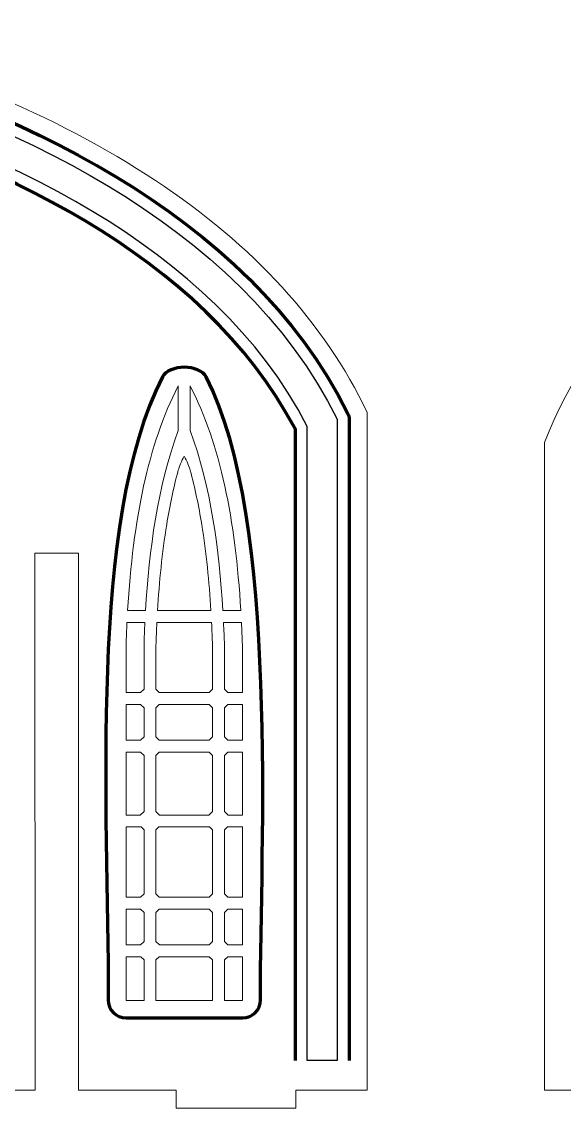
# Model space of a CAD drawing. Header units: centimetres. Extents: x -57 to 189, y -76 to 83.
# Drawn here: x -5.1 to 3.97, y 41.44 to 59.61 of the extents above; entities that cross this region are included whole.
import ezdxf

# ---------------------------------------------------------------- set-up
doc = ezdxf.new("R2010")
doc.units = ezdxf.units.CM
doc.header["$MEASUREMENT"] = 0
doc.layers.add('DEFAULT', color=7, linetype='Continuous')

msp = doc.modelspace()

# ---------------------------------------------------------------- linework, layer by layer
at = {"layer": 'DEFAULT', "color": 242, "lineweight": 9}
for points, knots in [([(-9.69357, 59.31187), (-9.69357, 59.31187), (-10.19357, 59.31187), (-10.19357, 59.31187), (-10.19357, 59.31187), (-10.19357, 59.31187), (-10.19356, 59.61187), (-10.19356, 59.61187), (-10.19356, 59.61187), (-15.34319, 58.24995), (-18.63324, 56.07226), (-20.06369, 53.07888), (-20.06369, 53.07888), (-20.06369, 53.07888), (-20.06368, 41.74009), (-20.06368, 41.74009), (-20.06368, 41.74009), (-20.06368, 41.74009), (-18.86922, 41.74009), (-18.86922, 41.74009), (-18.86922, 41.74009), (-18.86922, 41.74009), (-18.86922, 41.44009), (-18.86922, 41.44009), (-18.86922, 41.44009), (-18.86922, 41.44009), (-16.86922, 41.44009), (-16.86922, 41.44009), (-16.86922, 41.44009), (-16.86922, 41.44009), (-16.86922, 41.74008), (-16.86922, 41.74008), (-16.86922, 41.74008), (-16.86922, 41.74008), (-15.23557, 41.74008), (-15.23557, 41.74008), (-15.23557, 41.74008), (-15.23557, 41.74008), (-15.23557, 50.72443), (-15.23557, 50.72443), (-15.23557, 50.72443), (-15.23557, 50.72443), (-14.50911, 50.72443), (-14.50911, 50.72443), (-14.50911, 50.72443), (-14.50911, 50.72443), (-14.51112, 41.74009), (-14.51112, 41.74009), (-14.51112, 41.74009), (-14.51112, 41.74009), (-10.69357, 41.74009), (-10.69357, 41.74009), (-10.69357, 41.74009), (-10.69357, 41.74009), (-10.69356, 41.44009), (-10.69356, 41.44009), (-10.69356, 41.44009), (-10.69356, 41.44009), (-9.69357, 41.44009), (-9.69357, 41.44009), (-9.69357, 41.44009), (-9.69357, 41.44009), (-8.69358, 41.44009), (-8.69358, 41.44009), (-8.69358, 41.44009), (-8.69358, 41.44009), (-8.69357, 41.74009), (-8.69357, 41.74009), (-8.69357, 41.74009), (-8.69357, 41.74009), (-4.87602, 41.74009), (-4.87602, 41.74009), (-4.87602, 41.74009), (-4.87602, 41.74009), (-4.87803, 50.72443), (-4.87803, 50.72443), (-4.87803, 50.72443), (-4.87803, 50.72443), (-4.15157, 50.72443), (-4.15157, 50.72443), (-4.15157, 50.72443), (-4.15157, 50.72443), (-4.15157, 41.74008), (-4.15157, 41.74008), (-4.15157, 41.74008), (-4.15157, 41.74008), (-2.51792, 41.74008), (-2.51792, 41.74008), (-2.51792, 41.74008), (-2.51792, 41.74008), (-2.51792, 41.44009), (-2.51792, 41.44009), (-2.51792, 41.44009), (-2.51792, 41.44009), (-0.51792, 41.44009), (-0.51792, 41.44009), (-0.51792, 41.44009), (-0.51792, 41.44009), (-0.51792, 41.74009), (-0.51792, 41.74009), (-0.51792, 41.74009), (-0.51792, 41.74009), (0.67654, 41.74009), (0.67654, 41.74009), (0.67654, 41.74009), (0.67654, 41.74009), (0.67655, 53.07888), (0.67655, 53.07888), (0.67655, 53.07888), (-0.7539, 56.07226), (-4.04395, 58.24995), (-9.19358, 59.61187), (-9.19358, 59.61187), (-9.19358, 59.61187), (-9.19357, 59.31187), (-9.19357, 59.31187), (-9.19357, 59.31187), (-9.19357, 59.31187), (-9.69357, 59.31187), (-9.69357, 59.31187)], [0, 0, 0, 0, 0.03225806, 0.03225806, 0.03225806, 0.03225806, 0.06451613, 0.06451613, 0.06451613, 0.06451613, 0.09677419, 0.09677419, 0.09677419, 0.09677419, 0.12903226, 0.12903226, 0.12903226, 0.12903226, 0.16129032, 0.16129032, 0.16129032, 0.16129032, 0.19354839, 0.19354839, 0.19354839, 0.19354839, 0.22580645, 0.22580645, 0.22580645, 0.22580645, 0.25806452, 0.25806452, 0.25806452, 0.25806452, 0.29032258, 0.29032258, 0.29032258, 0.29032258, 0.32258065, 0.32258065, 0.32258065, 0.32258065, 0.35483871, 0.35483871, 0.35483871, 0.35483871, 0.38709677, 0.38709677, 0.38709677, 0.38709677, 0.41935484, 0.41935484, 0.41935484, 0.41935484, 0.4516129, 0.4516129, 0.4516129, 0.4516129, 0.48387097, 0.48387097, 0.48387097, 0.48387097, 0.51612903, 0.51612903, 0.51612903, 0.51612903, 0.5483871, 0.5483871, 0.5483871, 0.5483871, 0.58064516, 0.58064516, 0.58064516, 0.58064516, 0.61290323, 0.61290323, 0.61290323, 0.61290323, 0.64516129, 0.64516129, 0.64516129, 0.64516129, 0.67741935, 0.67741935, 0.67741935, 0.67741935, 0.70967742, 0.70967742, 0.70967742, 0.70967742, 0.74193548, 0.74193548, 0.74193548, 0.74193548, 0.77419355, 0.77419355, 0.77419355, 0.77419355, 0.80645161, 0.80645161, 0.80645161, 0.80645161, 0.83870968, 0.83870968, 0.83870968, 0.83870968, 0.87096774, 0.87096774, 0.87096774, 0.87096774, 0.90322581, 0.90322581, 0.90322581, 0.90322581, 0.93548387, 0.93548387, 0.93548387, 0.93548387, 1, 1, 1, 1]), ([(19.04718, 58.08127), (19.04718, 58.08127), (19.04718, 50.72443), (19.04718, 50.72443), (19.04718, 50.72443), (19.04718, 50.72443), (19.77143, 50.72443), (19.77143, 50.72443), (19.77143, 50.72443), (19.77143, 50.72443), (19.77143, 57.71713), (19.77143, 57.71713), (19.77143, 57.71713), (19.77884, 57.7132), (19.81473, 57.69713), (19.82212, 57.6932), (19.82212, 57.6932), (22.33298, 56.35619), (24.00048, 54.64915), (24.82461, 52.57218), (24.82461, 52.57218), (24.82461, 52.57218), (24.82461, 41.74009), (24.82461, 41.74009), (24.82461, 41.74009), (24.82461, 41.74009), (22.76472, 41.74009), (22.76472, 41.74009), (22.76472, 41.74009), (22.76472, 41.74009), (22.76472, 41.44009), (22.76472, 41.44009), (22.76472, 41.44009), (22.76472, 41.44009), (21.26472, 41.44009), (21.26472, 41.44009), (21.26472, 41.44009), (21.26472, 41.44009), (21.26472, 41.74009), (21.26472, 41.74009), (21.26472, 41.74009), (21.26472, 41.74009), (14.9832, 41.74009), (14.9832, 41.74009), (14.9832, 41.74009), (14.9832, 41.74009), (14.9832, 41.4401), (14.9832, 41.4401), (14.9832, 41.4401), (14.9832, 41.4401), (14.2332, 41.4401), (14.2332, 41.4401), (14.2332, 41.4401), (14.2332, 41.4401), (13.4832, 41.4401), (13.4832, 41.4401), (13.4832, 41.4401), (13.4832, 41.4401), (13.4832, 41.74009), (13.4832, 41.74009), (13.4832, 41.74009), (13.4832, 41.74009), (7.20168, 41.74009), (7.20168, 41.74009), (7.20168, 41.74009), (7.20168, 41.74009), (7.20168, 41.44009), (7.20168, 41.44009), (7.20168, 41.44009), (7.20168, 41.44009), (5.70168, 41.44009), (5.70168, 41.44009), (5.70168, 41.44009), (5.70168, 41.44009), (5.70168, 41.74009), (5.70168, 41.74009), (5.70168, 41.74009), (5.70168, 41.74009), (3.64179, 41.74009), (3.64179, 41.74009), (3.64179, 41.74009), (3.64179, 41.74009), (3.64179, 52.57218), (3.64179, 52.57218), (3.64179, 52.57218), (4.46592, 54.64915), (6.13342, 56.35619), (8.64428, 57.6932), (8.64428, 57.6932), (8.65167, 57.69713), (8.68756, 57.7132), (8.69497, 57.71713), (8.69497, 57.71713), (8.69497, 57.71713), (8.69497, 50.72443), (8.69497, 50.72443), (8.69497, 50.72443), (8.69497, 50.72443), (9.41922, 50.72443), (9.41922, 50.72443), (9.41922, 50.72443), (9.41922, 50.72443), (9.41922, 58.08127), (9.41922, 58.08127), (9.41922, 58.08127), (9.4296, 58.08612), (9.50049, 58.1196), (9.51085, 58.12441), (9.51085, 58.12441), (10.7425, 58.69732), (12.14999, 59.19315), (13.7332, 59.61187), (13.7332, 59.61187), (13.7332, 59.61187), (13.7332, 59.31189), (13.7332, 59.31189), (13.7332, 59.31189), (13.7332, 59.31189), (14.2332, 59.31189), (14.2332, 59.31189), (14.2332, 59.31189), (14.2332, 59.31189), (14.7332, 59.31189), (14.7332, 59.31189), (14.7332, 59.31189), (14.7332, 59.31189), (14.7332, 59.61187), (14.7332, 59.61187), (14.7332, 59.61187), (16.31641, 59.19315), (17.7239, 58.69732), (18.95555, 58.12441), (18.95555, 58.12441), (18.96591, 58.1196), (19.0368, 58.08612), (19.04718, 58.08127)], [0, 0, 0, 0, 0.02857143, 0.02857143, 0.02857143, 0.02857143, 0.05714286, 0.05714286, 0.05714286, 0.05714286, 0.08571429, 0.08571429, 0.08571429, 0.08571429, 0.11428571, 0.11428571, 0.11428571, 0.11428571, 0.14285714, 0.14285714, 0.14285714, 0.14285714, 0.17142857, 0.17142857, 0.17142857, 0.17142857, 0.2, 0.2, 0.2, 0.2, 0.22857143, 0.22857143, 0.22857143, 0.22857143, 0.25714286, 0.25714286, 0.25714286, 0.25714286, 0.28571429, 0.28571429, 0.28571429, 0.28571429, 0.31428571, 0.31428571, 0.31428571, 0.31428571, 0.34285714, 0.34285714, 0.34285714, 0.34285714, 0.37142857, 0.37142857, 0.37142857, 0.37142857, 0.4, 0.4, 0.4, 0.4, 0.42857143, 0.42857143, 0.42857143, 0.42857143, 0.45714286, 0.45714286, 0.45714286, 0.45714286, 0.48571429, 0.48571429, 0.48571429, 0.48571429, 0.51428571, 0.51428571, 0.51428571, 0.51428571, 0.54285714, 0.54285714, 0.54285714, 0.54285714, 0.57142857, 0.57142857, 0.57142857, 0.57142857, 0.6, 0.6, 0.6, 0.6, 0.62857143, 0.62857143, 0.62857143, 0.62857143, 0.65714286, 0.65714286, 0.65714286, 0.65714286, 0.68571429, 0.68571429, 0.68571429, 0.68571429, 0.71428571, 0.71428571, 0.71428571, 0.71428571, 0.74285714, 0.74285714, 0.74285714, 0.74285714, 0.77142857, 0.77142857, 0.77142857, 0.77142857, 0.8, 0.8, 0.8, 0.8, 0.82857143, 0.82857143, 0.82857143, 0.82857143, 0.85714286, 0.85714286, 0.85714286, 0.85714286, 0.88571429, 0.88571429, 0.88571429, 0.88571429, 0.91428571, 0.91428571, 0.91428571, 0.91428571, 0.94285714, 0.94285714, 0.94285714, 0.94285714, 1, 1, 1, 1]), ([(-2.48207, 53.52295), (-2.98671, 52.54026), (-3.23805, 51.28717), (-3.32858, 49.76376), (-3.32858, 49.76376), (-3.32858, 49.76376), (-3.02869, 49.76376), (-3.02869, 49.76376), (-3.02869, 49.76376), (-2.96925, 50.77873), (-2.82879, 51.83521), (-2.48207, 52.7742), (-2.48207, 52.7742), (-2.48207, 52.7742), (-2.48207, 53.52295), (-2.48207, 53.52295)], [0, 0, 0, 0, 0.2, 0.2, 0.2, 0.2, 0.4, 0.4, 0.4, 0.4, 0.6, 0.6, 0.6, 0.6, 1, 1, 1, 1]), ([(-2.28207, 52.7742), (-1.93535, 51.83521), (-1.7949, 50.77874), (-1.73546, 49.76376), (-1.73546, 49.76376), (-1.73546, 49.76376), (-1.43556, 49.76376), (-1.43556, 49.76376), (-1.43556, 49.76376), (-1.5261, 51.28717), (-1.77743, 52.54026), (-2.28207, 53.52295), (-2.28207, 53.52295), (-2.28207, 53.52295), (-2.28207, 52.7742), (-2.28207, 52.7742)], [0, 0, 0, 0, 0.2, 0.2, 0.2, 0.2, 0.4, 0.4, 0.4, 0.4, 0.6, 0.6, 0.6, 0.6, 1, 1, 1, 1]), ([(-2.67477, 51.20504), (-2.75255, 50.72848), (-2.79952, 50.24638), (-2.82823, 49.76376), (-2.82823, 49.76376), (-2.82823, 49.76376), (-2.38206, 49.76376), (-2.38206, 49.76376), (-2.38206, 49.76376), (-2.38206, 49.76376), (-1.93589, 49.76376), (-1.93589, 49.76376), (-1.93589, 49.76376), (-1.96461, 50.24638), (-2.01159, 50.72847), (-2.08937, 51.20504), (-2.08937, 51.20504), (-2.139, 51.50924), (-2.20155, 51.81355), (-2.28207, 52.11256), (-2.28207, 52.11256), (-2.29926, 52.16376), (-2.33785, 52.26734), (-2.38207, 52.34568), (-2.38207, 52.34568), (-2.42629, 52.26734), (-2.4649, 52.16376), (-2.48207, 52.11256), (-2.48207, 52.11256), (-2.56259, 51.81355), (-2.62513, 51.50924), (-2.67477, 51.20504)], [0, 0, 0, 0, 0.11111111, 0.11111111, 0.11111111, 0.11111111, 0.22222222, 0.22222222, 0.22222222, 0.22222222, 0.33333333, 0.33333333, 0.33333333, 0.33333333, 0.44444444, 0.44444444, 0.44444444, 0.44444444, 0.55555556, 0.55555556, 0.55555556, 0.55555556, 0.66666667, 0.66666667, 0.66666667, 0.66666667, 0.77777778, 0.77777778, 0.77777778, 0.77777778, 1, 1, 1, 1]), ([(-3.35476, 49.19255), (-3.35476, 49.19255), (-3.35475, 48.39142), (-3.35475, 48.39142), (-3.35475, 48.39142), (-3.35475, 48.39142), (-3.11067, 48.39142), (-3.11067, 48.39142), (-3.11067, 48.39142), (-3.11067, 48.39142), (-3.05476, 48.44733), (-3.05476, 48.44733), (-3.05476, 48.44733), (-3.05476, 48.44733), (-3.05476, 49.18758), (-3.05476, 49.18758), (-3.05476, 49.18758), (-3.05476, 49.18758), (-3.0547, 49.18924), (-3.0547, 49.18924), (-3.0547, 49.18924), (-3.05057, 49.31307), (-3.04555, 49.43802), (-3.03941, 49.56376), (-3.03941, 49.56376), (-3.03941, 49.56376), (-3.33947, 49.56376), (-3.33947, 49.56376), (-3.33947, 49.56376), (-3.34552, 49.44171), (-3.3506, 49.31797), (-3.35476, 49.19255)], [0, 0, 0, 0, 0.11111111, 0.11111111, 0.11111111, 0.11111111, 0.22222222, 0.22222222, 0.22222222, 0.22222222, 0.33333333, 0.33333333, 0.33333333, 0.33333333, 0.44444444, 0.44444444, 0.44444444, 0.44444444, 0.55555556, 0.55555556, 0.55555556, 0.55555556, 0.66666667, 0.66666667, 0.66666667, 0.66666667, 0.77777778, 0.77777778, 0.77777778, 0.77777778, 1, 1, 1, 1]), ([(-2.85476, 49.18424), (-2.85476, 49.18424), (-2.85475, 48.44733), (-2.85475, 48.44733), (-2.85475, 48.44733), (-2.85475, 48.44733), (-2.79885, 48.39142), (-2.79885, 48.39142), (-2.79885, 48.39142), (-2.79885, 48.39142), (-2.38207, 48.39142), (-2.38207, 48.39142), (-2.38207, 48.39142), (-2.38207, 48.39142), (-1.96529, 48.39142), (-1.96529, 48.39142), (-1.96529, 48.39142), (-1.96529, 48.39142), (-1.90938, 48.44732), (-1.90938, 48.44732), (-1.90938, 48.44732), (-1.90938, 48.44732), (-1.90938, 49.18425), (-1.90938, 49.18425), (-1.90938, 49.18425), (-1.91359, 49.31068), (-1.91875, 49.43722), (-1.92501, 49.56376), (-1.92501, 49.56376), (-1.92501, 49.56376), (-2.38207, 49.56376), (-2.38207, 49.56376), (-2.38207, 49.56376), (-2.38207, 49.56376), (-2.83913, 49.56376), (-2.83913, 49.56376), (-2.83913, 49.56376), (-2.84539, 49.43722), (-2.85054, 49.31068), (-2.85476, 49.18424)], [0, 0, 0, 0, 0.09090909, 0.09090909, 0.09090909, 0.09090909, 0.18181818, 0.18181818, 0.18181818, 0.18181818, 0.27272727, 0.27272727, 0.27272727, 0.27272727, 0.36363636, 0.36363636, 0.36363636, 0.36363636, 0.45454545, 0.45454545, 0.45454545, 0.45454545, 0.54545455, 0.54545455, 0.54545455, 0.54545455, 0.63636364, 0.63636364, 0.63636364, 0.63636364, 0.72727273, 0.72727273, 0.72727273, 0.72727273, 0.81818182, 0.81818182, 0.81818182, 0.81818182, 1, 1, 1, 1]), ([(-1.70938, 49.18758), (-1.70938, 49.18758), (-1.70938, 48.44733), (-1.70938, 48.44733), (-1.70938, 48.44733), (-1.70938, 48.44733), (-1.65347, 48.39142), (-1.65347, 48.39142), (-1.65347, 48.39142), (-1.65347, 48.39142), (-1.40938, 48.39142), (-1.40938, 48.39142), (-1.40938, 48.39142), (-1.40938, 48.39142), (-1.40938, 49.19255), (-1.40938, 49.19255), (-1.40938, 49.19255), (-1.41353, 49.31798), (-1.41862, 49.44172), (-1.42467, 49.56376), (-1.42467, 49.56376), (-1.42467, 49.56376), (-1.72472, 49.56376), (-1.72472, 49.56376), (-1.72472, 49.56376), (-1.71859, 49.43802), (-1.71357, 49.31307), (-1.70944, 49.18924), (-1.70944, 49.18924), (-1.70944, 49.18924), (-1.70938, 49.18758), (-1.70938, 49.18758)], [0, 0, 0, 0, 0.11111111, 0.11111111, 0.11111111, 0.11111111, 0.22222222, 0.22222222, 0.22222222, 0.22222222, 0.33333333, 0.33333333, 0.33333333, 0.33333333, 0.44444444, 0.44444444, 0.44444444, 0.44444444, 0.55555556, 0.55555556, 0.55555556, 0.55555556, 0.66666667, 0.66666667, 0.66666667, 0.66666667, 0.77777778, 0.77777778, 0.77777778, 0.77777778, 1, 1, 1, 1]), ([(-3.35476, 48.19141), (-3.35476, 48.19141), (-3.35476, 47.59423), (-3.35476, 47.59423), (-3.35476, 47.59423), (-3.35476, 47.59423), (-3.11068, 47.59423), (-3.11068, 47.59423), (-3.11068, 47.59423), (-3.11068, 47.59423), (-3.05476, 47.65015), (-3.05476, 47.65015), (-3.05476, 47.65015), (-3.05476, 47.65015), (-3.05476, 48.13551), (-3.05476, 48.13551), (-3.05476, 48.13551), (-3.05476, 48.13551), (-3.11067, 48.19142), (-3.11067, 48.19142), (-3.11067, 48.19142), (-3.11067, 48.19142), (-3.35476, 48.19141), (-3.35476, 48.19141)], [0, 0, 0, 0, 0.14285714, 0.14285714, 0.14285714, 0.14285714, 0.28571429, 0.28571429, 0.28571429, 0.28571429, 0.42857143, 0.42857143, 0.42857143, 0.42857143, 0.57142857, 0.57142857, 0.57142857, 0.57142857, 0.71428571, 0.71428571, 0.71428571, 0.71428571, 1, 1, 1, 1]), ([(-2.38207, 48.19142), (-2.38207, 48.19142), (-2.79885, 48.19142), (-2.79885, 48.19142), (-2.79885, 48.19142), (-2.79885, 48.19142), (-2.85476, 48.13551), (-2.85476, 48.13551), (-2.85476, 48.13551), (-2.85476, 48.13551), (-2.85477, 47.65015), (-2.85477, 47.65015), (-2.85477, 47.65015), (-2.85477, 47.65015), (-2.79885, 47.59422), (-2.79885, 47.59422), (-2.79885, 47.59422), (-2.79885, 47.59422), (-2.38205, 47.59423), (-2.38205, 47.59423), (-2.38205, 47.59423), (-2.38205, 47.59423), (-1.9653, 47.59423), (-1.9653, 47.59423), (-1.9653, 47.59423), (-1.9653, 47.59423), (-1.90938, 47.65015), (-1.90938, 47.65015), (-1.90938, 47.65015), (-1.90938, 47.65015), (-1.90938, 48.13551), (-1.90938, 48.13551), (-1.90938, 48.13551), (-1.90938, 48.13551), (-1.96529, 48.19142), (-1.96529, 48.19142), (-1.96529, 48.19142), (-1.96529, 48.19142), (-2.38207, 48.19142), (-2.38207, 48.19142)], [0, 0, 0, 0, 0.09090909, 0.09090909, 0.09090909, 0.09090909, 0.18181818, 0.18181818, 0.18181818, 0.18181818, 0.27272727, 0.27272727, 0.27272727, 0.27272727, 0.36363636, 0.36363636, 0.36363636, 0.36363636, 0.45454545, 0.45454545, 0.45454545, 0.45454545, 0.54545455, 0.54545455, 0.54545455, 0.54545455, 0.63636364, 0.63636364, 0.63636364, 0.63636364, 0.72727273, 0.72727273, 0.72727273, 0.72727273, 0.81818182, 0.81818182, 0.81818182, 0.81818182, 1, 1, 1, 1]), ([(-1.70938, 48.13551), (-1.70938, 48.13551), (-1.70938, 47.65015), (-1.70938, 47.65015), (-1.70938, 47.65015), (-1.70938, 47.65015), (-1.65346, 47.59423), (-1.65346, 47.59423), (-1.65346, 47.59423), (-1.65346, 47.59423), (-1.40938, 47.59423), (-1.40938, 47.59423), (-1.40938, 47.59423), (-1.40938, 47.59423), (-1.40938, 48.19142), (-1.40938, 48.19142), (-1.40938, 48.19142), (-1.40938, 48.19142), (-1.65347, 48.19141), (-1.65347, 48.19141), (-1.65347, 48.19141), (-1.65347, 48.19141), (-1.70938, 48.13551), (-1.70938, 48.13551)], [0, 0, 0, 0, 0.14285714, 0.14285714, 0.14285714, 0.14285714, 0.28571429, 0.28571429, 0.28571429, 0.28571429, 0.42857143, 0.42857143, 0.42857143, 0.42857143, 0.57142857, 0.57142857, 0.57142857, 0.57142857, 0.71428571, 0.71428571, 0.71428571, 0.71428571, 1, 1, 1, 1]), ([(-3.35476, 47.39423), (-3.35476, 47.39423), (-3.35476, 46.34424), (-3.35476, 46.34424), (-3.35476, 46.34424), (-3.35476, 46.34424), (-3.11645, 46.34424), (-3.11645, 46.34424), (-3.11645, 46.34424), (-3.11645, 46.34424), (-3.05476, 46.40592), (-3.05476, 46.40592), (-3.05476, 46.40592), (-3.05476, 46.40592), (-3.05476, 47.33833), (-3.05476, 47.33833), (-3.05476, 47.33833), (-3.05476, 47.33833), (-3.11066, 47.39423), (-3.11066, 47.39423), (-3.11066, 47.39423), (-3.11066, 47.39423), (-3.35476, 47.39423), (-3.35476, 47.39423)], [0, 0, 0, 0, 0.14285714, 0.14285714, 0.14285714, 0.14285714, 0.28571429, 0.28571429, 0.28571429, 0.28571429, 0.42857143, 0.42857143, 0.42857143, 0.42857143, 0.57142857, 0.57142857, 0.57142857, 0.57142857, 0.71428571, 0.71428571, 0.71428571, 0.71428571, 1, 1, 1, 1]), ([(-2.85477, 47.33833), (-2.85477, 47.33833), (-2.85476, 46.40592), (-2.85476, 46.40592), (-2.85476, 46.40592), (-2.85476, 46.40592), (-2.79307, 46.34423), (-2.79307, 46.34423), (-2.79307, 46.34423), (-2.79307, 46.34423), (-2.38207, 46.34423), (-2.38207, 46.34423), (-2.38207, 46.34423), (-2.38207, 46.34423), (-1.97107, 46.34423), (-1.97107, 46.34423), (-1.97107, 46.34423), (-1.97107, 46.34423), (-1.90938, 46.40592), (-1.90938, 46.40592), (-1.90938, 46.40592), (-1.90938, 46.40592), (-1.90937, 47.33833), (-1.90937, 47.33833), (-1.90937, 47.33833), (-1.90937, 47.33833), (-1.96528, 47.39423), (-1.96528, 47.39423), (-1.96528, 47.39423), (-1.96528, 47.39423), (-2.38207, 47.39423), (-2.38207, 47.39423), (-2.38207, 47.39423), (-2.38207, 47.39423), (-2.79886, 47.39423), (-2.79886, 47.39423), (-2.79886, 47.39423), (-2.79886, 47.39423), (-2.85477, 47.33833), (-2.85477, 47.33833)], [0, 0, 0, 0, 0.09090909, 0.09090909, 0.09090909, 0.09090909, 0.18181818, 0.18181818, 0.18181818, 0.18181818, 0.27272727, 0.27272727, 0.27272727, 0.27272727, 0.36363636, 0.36363636, 0.36363636, 0.36363636, 0.45454545, 0.45454545, 0.45454545, 0.45454545, 0.54545455, 0.54545455, 0.54545455, 0.54545455, 0.63636364, 0.63636364, 0.63636364, 0.63636364, 0.72727273, 0.72727273, 0.72727273, 0.72727273, 0.81818182, 0.81818182, 0.81818182, 0.81818182, 1, 1, 1, 1]), ([(-1.70938, 47.33833), (-1.70938, 47.33833), (-1.70938, 46.40592), (-1.70938, 46.40592), (-1.70938, 46.40592), (-1.70938, 46.40592), (-1.64768, 46.34423), (-1.64768, 46.34423), (-1.64768, 46.34423), (-1.64768, 46.34423), (-1.40938, 46.34423), (-1.40938, 46.34423), (-1.40938, 46.34423), (-1.40938, 46.34423), (-1.40938, 47.39423), (-1.40938, 47.39423), (-1.40938, 47.39423), (-1.40938, 47.39423), (-1.65348, 47.39423), (-1.65348, 47.39423), (-1.65348, 47.39423), (-1.65348, 47.39423), (-1.70938, 47.33833), (-1.70938, 47.33833)], [0, 0, 0, 0, 0.14285714, 0.14285714, 0.14285714, 0.14285714, 0.28571429, 0.28571429, 0.28571429, 0.28571429, 0.42857143, 0.42857143, 0.42857143, 0.42857143, 0.57142857, 0.57142857, 0.57142857, 0.57142857, 0.71428571, 0.71428571, 0.71428571, 0.71428571, 1, 1, 1, 1]), ([(-3.35475, 46.14423), (-3.35475, 46.14423), (-3.35475, 44.97189), (-3.35475, 44.97189), (-3.35475, 44.97189), (-3.35475, 44.97189), (-3.11066, 44.97189), (-3.11066, 44.97189), (-3.11066, 44.97189), (-3.11066, 44.97189), (-3.05476, 45.02781), (-3.05476, 45.02781), (-3.05476, 45.02781), (-3.05476, 45.02781), (-3.05476, 46.0941), (-3.05476, 46.0941), (-3.05476, 46.0941), (-3.05476, 46.0941), (-3.10489, 46.14423), (-3.10489, 46.14423), (-3.10489, 46.14423), (-3.10489, 46.14423), (-3.35475, 46.14423), (-3.35475, 46.14423)], [0, 0, 0, 0, 0.14285714, 0.14285714, 0.14285714, 0.14285714, 0.28571429, 0.28571429, 0.28571429, 0.28571429, 0.42857143, 0.42857143, 0.42857143, 0.42857143, 0.57142857, 0.57142857, 0.57142857, 0.57142857, 0.71428571, 0.71428571, 0.71428571, 0.71428571, 1, 1, 1, 1]), ([(-2.38207, 46.14422), (-2.38207, 46.14422), (-2.80462, 46.14423), (-2.80462, 46.14423), (-2.80462, 46.14423), (-2.80462, 46.14423), (-2.85475, 46.0941), (-2.85475, 46.0941), (-2.85475, 46.0941), (-2.85475, 46.0941), (-2.85476, 45.02779), (-2.85476, 45.02779), (-2.85476, 45.02779), (-2.85476, 45.02779), (-2.79885, 44.97189), (-2.79885, 44.97189), (-2.79885, 44.97189), (-2.79885, 44.97189), (-2.38207, 44.97189), (-2.38207, 44.97189), (-2.38207, 44.97189), (-2.38207, 44.97189), (-1.96528, 44.97189), (-1.96528, 44.97189), (-1.96528, 44.97189), (-1.96528, 44.97189), (-1.90938, 45.02779), (-1.90938, 45.02779), (-1.90938, 45.02779), (-1.90938, 45.02779), (-1.90938, 46.0941), (-1.90938, 46.0941), (-1.90938, 46.0941), (-1.90938, 46.0941), (-1.9595, 46.14423), (-1.9595, 46.14423), (-1.9595, 46.14423), (-1.9595, 46.14423), (-2.38207, 46.14422), (-2.38207, 46.14422)], [0, 0, 0, 0, 0.09090909, 0.09090909, 0.09090909, 0.09090909, 0.18181818, 0.18181818, 0.18181818, 0.18181818, 0.27272727, 0.27272727, 0.27272727, 0.27272727, 0.36363636, 0.36363636, 0.36363636, 0.36363636, 0.45454545, 0.45454545, 0.45454545, 0.45454545, 0.54545455, 0.54545455, 0.54545455, 0.54545455, 0.63636364, 0.63636364, 0.63636364, 0.63636364, 0.72727273, 0.72727273, 0.72727273, 0.72727273, 0.81818182, 0.81818182, 0.81818182, 0.81818182, 1, 1, 1, 1]), ([(-1.70938, 46.0941), (-1.70938, 46.0941), (-1.70938, 45.02781), (-1.70938, 45.02781), (-1.70938, 45.02781), (-1.70938, 45.02781), (-1.65345, 44.97189), (-1.65345, 44.97189), (-1.65345, 44.97189), (-1.65345, 44.97189), (-1.40938, 44.97189), (-1.40938, 44.97189), (-1.40938, 44.97189), (-1.40938, 44.97189), (-1.40938, 46.14423), (-1.40938, 46.14423), (-1.40938, 46.14423), (-1.40938, 46.14423), (-1.65925, 46.14424), (-1.65925, 46.14424), (-1.65925, 46.14424), (-1.65925, 46.14424), (-1.70938, 46.0941), (-1.70938, 46.0941)], [0, 0, 0, 0, 0.14285714, 0.14285714, 0.14285714, 0.14285714, 0.28571429, 0.28571429, 0.28571429, 0.28571429, 0.42857143, 0.42857143, 0.42857143, 0.42857143, 0.57142857, 0.57142857, 0.57142857, 0.57142857, 0.71428571, 0.71428571, 0.71428571, 0.71428571, 1, 1, 1, 1]), ([(-3.35476, 44.77188), (-3.35476, 44.77188), (-3.35476, 44.1747), (-3.35476, 44.1747), (-3.35476, 44.1747), (-3.35476, 44.1747), (-3.11199, 44.1747), (-3.11199, 44.1747), (-3.11199, 44.1747), (-3.11199, 44.1747), (-3.05476, 44.23193), (-3.05476, 44.23193), (-3.05476, 44.23193), (-3.05476, 44.23193), (-3.05476, 44.71597), (-3.05476, 44.71597), (-3.05476, 44.71597), (-3.05476, 44.71597), (-3.11067, 44.77189), (-3.11067, 44.77189), (-3.11067, 44.77189), (-3.11067, 44.77189), (-3.35476, 44.77188), (-3.35476, 44.77188)], [0, 0, 0, 0, 0.14285714, 0.14285714, 0.14285714, 0.14285714, 0.28571429, 0.28571429, 0.28571429, 0.28571429, 0.42857143, 0.42857143, 0.42857143, 0.42857143, 0.57142857, 0.57142857, 0.57142857, 0.57142857, 0.71428571, 0.71428571, 0.71428571, 0.71428571, 1, 1, 1, 1]), ([(-1.96527, 44.77189), (-1.96527, 44.77189), (-2.38207, 44.77189), (-2.38207, 44.77189), (-2.38207, 44.77189), (-2.38207, 44.77189), (-2.79885, 44.7719), (-2.79885, 44.7719), (-2.79885, 44.7719), (-2.79885, 44.7719), (-2.85476, 44.71599), (-2.85476, 44.71599), (-2.85476, 44.71599), (-2.85476, 44.71599), (-2.85477, 44.23191), (-2.85477, 44.23191), (-2.85477, 44.23191), (-2.85477, 44.23191), (-2.79755, 44.1747), (-2.79755, 44.1747), (-2.79755, 44.1747), (-2.79755, 44.1747), (-2.38207, 44.1747), (-2.38207, 44.1747), (-2.38207, 44.1747), (-2.38207, 44.1747), (-1.96659, 44.17471), (-1.96659, 44.17471), (-1.96659, 44.17471), (-1.96659, 44.17471), (-1.90938, 44.23191), (-1.90938, 44.23191), (-1.90938, 44.23191), (-1.90938, 44.23191), (-1.90938, 44.71599), (-1.90938, 44.71599), (-1.90938, 44.71599), (-1.90938, 44.71599), (-1.96527, 44.77189), (-1.96527, 44.77189)], [0, 0, 0, 0, 0.09090909, 0.09090909, 0.09090909, 0.09090909, 0.18181818, 0.18181818, 0.18181818, 0.18181818, 0.27272727, 0.27272727, 0.27272727, 0.27272727, 0.36363636, 0.36363636, 0.36363636, 0.36363636, 0.45454545, 0.45454545, 0.45454545, 0.45454545, 0.54545455, 0.54545455, 0.54545455, 0.54545455, 0.63636364, 0.63636364, 0.63636364, 0.63636364, 0.72727273, 0.72727273, 0.72727273, 0.72727273, 0.81818182, 0.81818182, 0.81818182, 0.81818182, 1, 1, 1, 1]), ([(-1.70937, 44.71597), (-1.70937, 44.71597), (-1.70938, 44.23192), (-1.70938, 44.23192), (-1.70938, 44.23192), (-1.70938, 44.23192), (-1.65214, 44.1747), (-1.65214, 44.1747), (-1.65214, 44.1747), (-1.65214, 44.1747), (-1.40938, 44.1747), (-1.40938, 44.1747), (-1.40938, 44.1747), (-1.40938, 44.1747), (-1.40938, 44.77188), (-1.40938, 44.77188), (-1.40938, 44.77188), (-1.40938, 44.77188), (-1.65345, 44.77189), (-1.65345, 44.77189), (-1.65345, 44.77189), (-1.65345, 44.77189), (-1.70937, 44.71597), (-1.70937, 44.71597)], [0, 0, 0, 0, 0.14285714, 0.14285714, 0.14285714, 0.14285714, 0.28571429, 0.28571429, 0.28571429, 0.28571429, 0.42857143, 0.42857143, 0.42857143, 0.42857143, 0.57142857, 0.57142857, 0.57142857, 0.57142857, 0.71428571, 0.71428571, 0.71428571, 0.71428571, 1, 1, 1, 1]), ([(-3.10937, 43.9747), (-3.10937, 43.9747), (-3.35476, 43.97471), (-3.35476, 43.97471), (-3.35476, 43.97471), (-3.35476, 43.97471), (-3.35476, 43.24009), (-3.35476, 43.24009), (-3.35476, 43.24009), (-3.35476, 43.24009), (-3.05476, 43.24009), (-3.05476, 43.24009), (-3.05476, 43.24009), (-3.05476, 43.24009), (-3.05476, 43.92009), (-3.05476, 43.92009), (-3.05476, 43.92009), (-3.05476, 43.92009), (-3.10937, 43.9747), (-3.10937, 43.9747)], [0, 0, 0, 0, 0.16666667, 0.16666667, 0.16666667, 0.16666667, 0.33333333, 0.33333333, 0.33333333, 0.33333333, 0.5, 0.5, 0.5, 0.5, 0.66666667, 0.66666667, 0.66666667, 0.66666667, 1, 1, 1, 1]), ([(-2.80017, 43.9747), (-2.80017, 43.9747), (-2.85476, 43.92011), (-2.85476, 43.92011), (-2.85476, 43.92011), (-2.85476, 43.92011), (-2.85476, 43.24009), (-2.85476, 43.24009), (-2.85476, 43.24009), (-2.85476, 43.24009), (-2.38207, 43.24009), (-2.38207, 43.24009), (-2.38207, 43.24009), (-2.38207, 43.24009), (-1.90938, 43.24009), (-1.90938, 43.24009), (-1.90938, 43.24009), (-1.90938, 43.24009), (-1.90938, 43.92011), (-1.90938, 43.92011), (-1.90938, 43.92011), (-1.90938, 43.92011), (-1.96397, 43.9747), (-1.96397, 43.9747), (-1.96397, 43.9747), (-1.96397, 43.9747), (-2.38207, 43.97469), (-2.38207, 43.97469), (-2.38207, 43.97469), (-2.38207, 43.97469), (-2.80017, 43.9747), (-2.80017, 43.9747)], [0, 0, 0, 0, 0.11111111, 0.11111111, 0.11111111, 0.11111111, 0.22222222, 0.22222222, 0.22222222, 0.22222222, 0.33333333, 0.33333333, 0.33333333, 0.33333333, 0.44444444, 0.44444444, 0.44444444, 0.44444444, 0.55555556, 0.55555556, 0.55555556, 0.55555556, 0.66666667, 0.66666667, 0.66666667, 0.66666667, 0.77777778, 0.77777778, 0.77777778, 0.77777778, 1, 1, 1, 1]), ([(-1.70938, 43.92009), (-1.70938, 43.92009), (-1.70938, 43.24009), (-1.70938, 43.24009), (-1.70938, 43.24009), (-1.70938, 43.24009), (-1.40938, 43.24009), (-1.40938, 43.24009), (-1.40938, 43.24009), (-1.40938, 43.24009), (-1.40938, 43.9747), (-1.40938, 43.9747), (-1.40938, 43.9747), (-1.40938, 43.9747), (-1.65477, 43.9747), (-1.65477, 43.9747), (-1.65477, 43.9747), (-1.65477, 43.9747), (-1.70938, 43.92009), (-1.70938, 43.92009)], [0, 0, 0, 0, 0.16666667, 0.16666667, 0.16666667, 0.16666667, 0.33333333, 0.33333333, 0.33333333, 0.33333333, 0.5, 0.5, 0.5, 0.5, 0.66666667, 0.66666667, 0.66666667, 0.66666667, 1, 1, 1, 1])]:
    msp.add_open_spline(points, degree=3, knots=knots, dxfattribs=at)
at = {"layer": 'DEFAULT', "color": 250, "lineweight": 100}
for points, knots in [([(-19.76368, 42.24009), (-19.76368, 42.24009), (-19.76369, 52.96364), (-19.76369, 52.96364), (-19.76369, 52.96364), (-19.76369, 52.99593), (-19.75721, 53.02359), (-19.74285, 53.05252), (-19.74285, 53.05252), (-18.05664, 56.45151), (-14.09657, 58.2047), (-10.62944, 59.18189), (-10.62944, 59.18189), (-10.55229, 59.20363), (-10.47434, 59.1798), (-10.42254, 59.11863), (-10.42254, 59.11863), (-10.36529, 59.051), (-10.28229, 59.01187), (-10.19357, 59.01187), (-10.19357, 59.01187), (-10.19357, 59.01187), (-9.19357, 59.01187), (-9.19357, 59.01187), (-9.19357, 59.01187), (-9.10485, 59.01187), (-9.02185, 59.051), (-8.9646, 59.11863), (-8.9646, 59.11863), (-8.9128, 59.1798), (-8.83485, 59.20363), (-8.7577, 59.18189), (-8.7577, 59.18189), (-5.29057, 58.2047), (-1.3305, 56.45151), (0.35571, 53.05252), (0.35571, 53.05252), (0.37007, 53.02359), (0.37655, 52.99593), (0.37655, 52.96364), (0.37655, 52.96364), (0.37655, 52.96364), (0.37654, 42.24009), (0.37654, 42.24009)], [0, 0, 0, 0, 0.08333333, 0.08333333, 0.08333333, 0.08333333, 0.16666667, 0.16666667, 0.16666667, 0.16666667, 0.25, 0.25, 0.25, 0.25, 0.33333333, 0.33333333, 0.33333333, 0.33333333, 0.41666667, 0.41666667, 0.41666667, 0.41666667, 0.5, 0.5, 0.5, 0.5, 0.58333333, 0.58333333, 0.58333333, 0.58333333, 0.66666667, 0.66666667, 0.66666667, 0.66666667, 0.75, 0.75, 0.75, 0.75, 0.83333333, 0.83333333, 0.83333333, 0.83333333, 1, 1, 1, 1]), ([(-0.52346, 42.24009), (-0.52346, 42.24009), (-0.52345, 52.79535), (-0.52345, 52.79535), (-0.52345, 52.79535), (-2.07409, 55.7465), (-5.62903, 57.32717), (-8.68584, 58.22473), (-8.68584, 58.22473), (-8.84443, 58.15054), (-9.0177, 58.11187), (-9.19357, 58.11187), (-9.19357, 58.11187), (-9.19357, 58.11187), (-10.19357, 58.11187), (-10.19357, 58.11187), (-10.19357, 58.11187), (-10.36944, 58.11187), (-10.54271, 58.15054), (-10.7013, 58.22473), (-10.7013, 58.22473), (-13.75811, 57.32717), (-17.31305, 55.7465), (-18.86369, 52.79535), (-18.86369, 52.79535), (-18.86369, 52.79535), (-18.86368, 42.24009), (-18.86368, 42.24009)], [0, 0, 0, 0, 0.125, 0.125, 0.125, 0.125, 0.25, 0.25, 0.25, 0.25, 0.375, 0.375, 0.375, 0.375, 0.5, 0.5, 0.5, 0.5, 0.625, 0.625, 0.625, 0.625, 0.75, 0.75, 0.75, 0.75, 1, 1, 1, 1])]:
    msp.add_open_spline(points, degree=3, knots=knots, dxfattribs=at)
at = {"layer": 'DEFAULT', "color": 250}
msp.add_open_spline([(-19.06369, 52.84432), (-17.48777, 55.89521), (-13.84592, 57.51887), (-10.6811, 58.43899), (-10.6811, 58.43899), (-10.53388, 58.35659), (-10.36651, 58.31187), (-10.19357, 58.31187), (-10.19357, 58.31187), (-10.19357, 58.31187), (-9.19357, 58.31187), (-9.19357, 58.31187), (-9.19357, 58.31187), (-9.02063, 58.31187), (-8.85326, 58.35659), (-8.70604, 58.43899), (-8.70604, 58.43899), (-5.54122, 57.51887), (-1.89937, 55.89521), (-0.32345, 52.84432), (-0.32345, 52.84432), (-0.32345, 52.84432), (-0.32346, 42.24009), (-0.32346, 42.24009), (-0.32346, 42.24009), (-0.32346, 42.24009), (0.17654, 42.24009), (0.17654, 42.24009), (0.17654, 42.24009), (0.17654, 42.24009), (0.17655, 52.96364), (0.17655, 52.96364), (0.17655, 52.96364), (-1.47444, 56.29163), (-5.37702, 58.02127), (-8.81196, 58.98939), (-8.81196, 58.98939), (-8.9038, 58.88092), (-9.04088, 58.81187), (-9.19357, 58.81187), (-9.19357, 58.81187), (-9.19357, 58.81187), (-10.19357, 58.81187), (-10.19357, 58.81187), (-10.19357, 58.81187), (-10.34626, 58.81187), (-10.48334, 58.88092), (-10.57518, 58.98939), (-10.57518, 58.98939), (-14.01012, 58.02127), (-17.9127, 56.29163), (-19.56369, 52.96364), (-19.56369, 52.96364), (-19.56369, 52.96364), (-19.56368, 42.24009), (-19.56368, 42.24009), (-19.56368, 42.24009), (-19.56368, 42.24009), (-19.06368, 42.24009), (-19.06368, 42.24009), (-19.06368, 42.24009), (-19.06368, 42.24009), (-19.06369, 52.84432), (-19.06369, 52.84432)], degree=3, knots=[0, 0, 0, 0, 0.05882353, 0.05882353, 0.05882353, 0.05882353, 0.11764706, 0.11764706, 0.11764706, 0.11764706, 0.17647059, 0.17647059, 0.17647059, 0.17647059, 0.23529412, 0.23529412, 0.23529412, 0.23529412, 0.29411765, 0.29411765, 0.29411765, 0.29411765, 0.35294118, 0.35294118, 0.35294118, 0.35294118, 0.41176471, 0.41176471, 0.41176471, 0.41176471, 0.47058824, 0.47058824, 0.47058824, 0.47058824, 0.52941176, 0.52941176, 0.52941176, 0.52941176, 0.58823529, 0.58823529, 0.58823529, 0.58823529, 0.64705882, 0.64705882, 0.64705882, 0.64705882, 0.70588235, 0.70588235, 0.70588235, 0.70588235, 0.76470588, 0.76470588, 0.76470588, 0.76470588, 0.82352941, 0.82352941, 0.82352941, 0.82352941, 0.88235294, 0.88235294, 0.88235294, 0.88235294, 1, 1, 1, 1], dxfattribs=at)
at = {"layer": 'DEFAULT', "color": 250, "lineweight": 200}
msp.add_open_spline([(-1.10784, 43.2506), (-1.10784, 43.08537), (-1.24261, 42.9506), (-1.40784, 42.9506), (-1.40784, 42.9506), (-2.05574, 42.9506), (-2.70532, 42.9506), (-3.35322, 42.9506), (-3.35322, 42.9506), (-3.51845, 42.9506), (-3.65322, 43.08537), (-3.65322, 43.2506), (-3.65322, 43.2506), (-3.65322, 46.49605), (-3.99084, 51.24915), (-2.7474, 53.6705), (-2.7474, 53.6705), (-2.63667, 53.88614), (-2.12439, 53.88614), (-2.01366, 53.6705), (-2.01366, 53.6705), (-0.78314, 51.27432), (-1.10784, 45.86595), (-1.10784, 43.2506)], degree=3, knots=[0, 0, 0, 0, 0.14285714, 0.14285714, 0.14285714, 0.14285714, 0.28571429, 0.28571429, 0.28571429, 0.28571429, 0.42857143, 0.42857143, 0.42857143, 0.42857143, 0.57142857, 0.57142857, 0.57142857, 0.57142857, 0.71428571, 0.71428571, 0.71428571, 0.71428571, 1, 1, 1, 1], dxfattribs=at)

doc.saveas('drawing.dxf')
